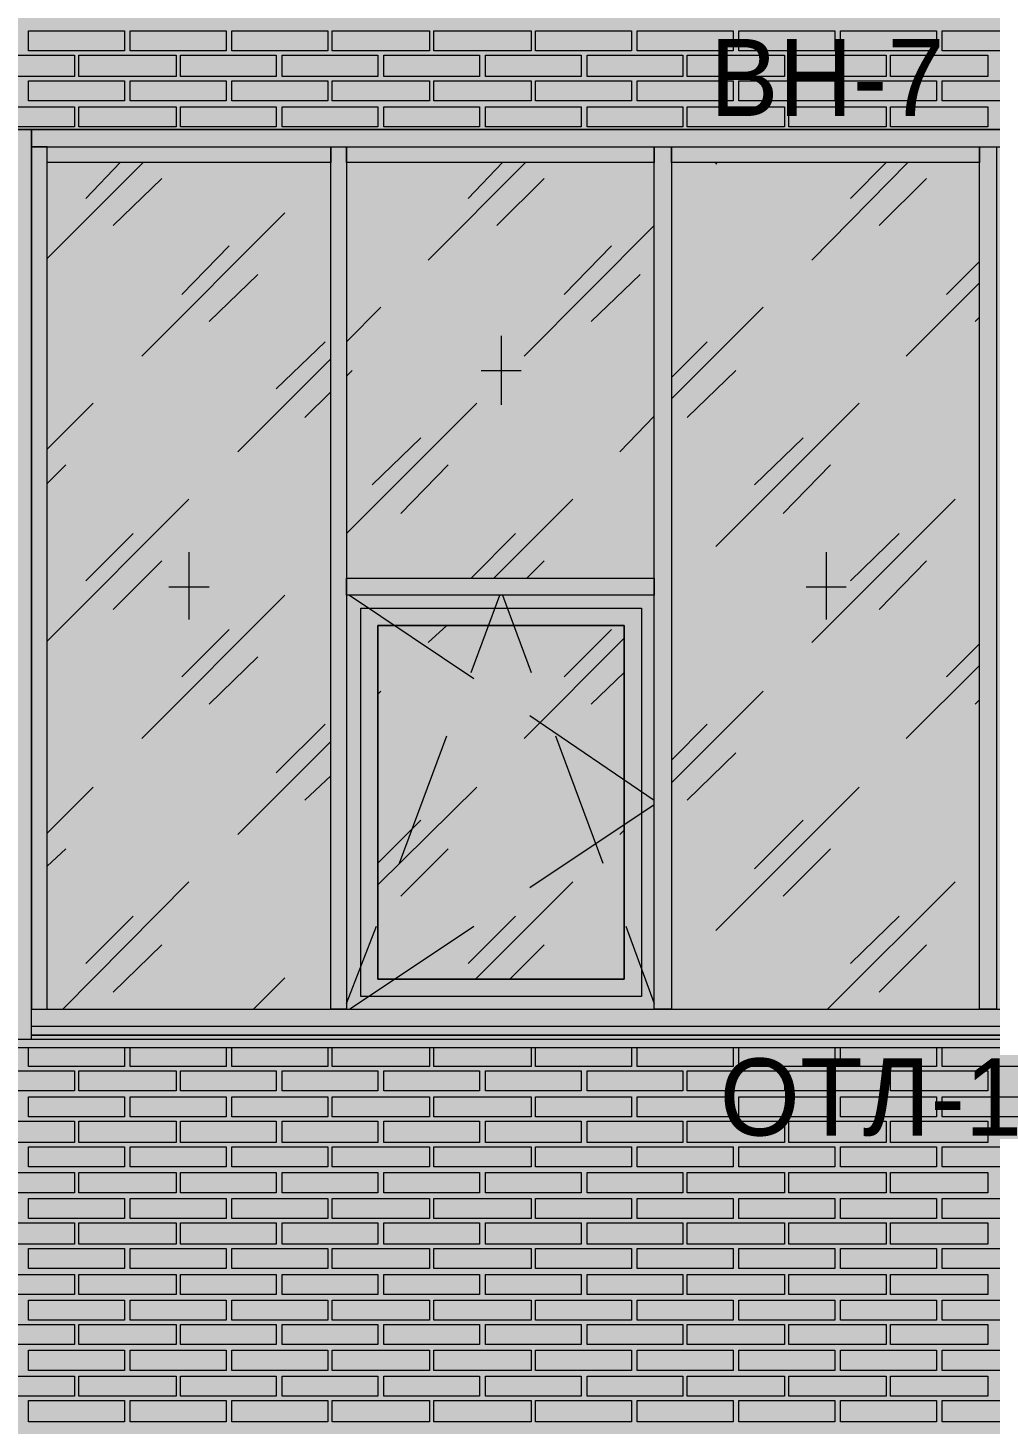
# Model space of a CAD drawing. Header units: millimetres. Extents: x -28928 to 100580, y -22867 to 36490.
# Drawn here: x 26036 to 28879, y 24164 to 28287 of the extents above; entities that cross this region are included whole.
import ezdxf

# ---------------------------------------------------------------- set-up
doc = ezdxf.new("R2010")
doc.units = ezdxf.units.MM
doc.layers.add('PDF _Геометрия', color=7, linetype='Continuous', true_color=0x8f8e8d)
doc.layers.add('PDF _Сплошная заливка', color=7, linetype='Continuous', true_color=0xffffff)
doc.layers.add('PDF _Текст', color=7, linetype='Continuous')

msp = doc.modelspace()

# ---------------------------------------------------------------- hatches: boundary and pattern name
at = {"layer": 'PDF _Сплошная заливка', "true_color": 0xdcd6cf, "transparency": 33554559}
msp.add_hatch(color=254, dxfattribs=at).paths.add_polyline_path([(19133.74774611586, 30089.12061882288), (19133.74774611586, 16343.3513880535), (52641.44005380855, 16343.3513880535), (52641.44005380855, 30089.12061882288)])

# ---------------------------------------------------------------- linework, layer by layer
at = {"layer": 'PDF _Геометрия', "lineweight": 9}
for points in [[(26321.82466919288, 28278.35138805364), (26321.82466919288, 28219.12061882286), (26038.36313073132, 28219.12061882286), (26038.36313073132, 28278.35138805364)], [(26622.20928457748, 28278.35138805364), (26622.20928457748, 28219.12061882286), (26338.74774611595, 28219.12061882286), (26338.74774611595, 28278.35138805364)], [(26922.5938999621, 28278.35138805364), (26922.5938999621, 28219.12061882286), (26639.13236150057, 28219.12061882286), (26639.13236150057, 28278.35138805364)], [(27222.97851534673, 28278.35138805364), (27222.97851534673, 28219.12061882286), (26935.28620765442, 28219.12061882286), (26935.28620765442, 28278.35138805364)], [(27523.36313073134, 28278.35138805364), (27523.36313073134, 28219.12061882286), (27235.67082303904, 28219.12061882286), (27235.67082303904, 28278.35138805364)], [(27819.5169768852, 28278.35138805364), (27819.5169768852, 28219.12061882286), (27536.05543842364, 28219.12061882286), (27536.05543842364, 28278.35138805364)], [(28119.90159226981, 28278.35138805364), (28119.90159226981, 28219.12061882286), (27836.44005380827, 28219.12061882286), (27836.44005380827, 28278.35138805364)], [(28420.28620765443, 28278.35138805364), (28420.28620765443, 28219.12061882286), (28136.8246691929, 28219.12061882286), (28136.8246691929, 28278.35138805364)], [(28720.67082303905, 28278.35138805364), (28720.67082303905, 28219.12061882286), (28437.2092845775, 28219.12061882286), (28437.2092845775, 28278.35138805364)], [(29021.05543842366, 28278.35138805364), (29021.05543842366, 28219.12061882286), (28737.59389996212, 28219.12061882286), (28737.59389996212, 28278.35138805364)], [(26173.74774611595, 28142.96677266902), (26029.9015922698, 28142.96677266902), (25886.05543842363, 28142.96677266902), (25886.05543842363, 28206.42831113056), (26029.9015922698, 28206.42831113056), (26173.74774611595, 28206.42831113056)], [(26474.13236150057, 28142.96677266902), (26330.2862076544, 28142.96677266902), (26186.44005380825, 28142.96677266902), (26186.44005380825, 28206.42831113056), (26330.2862076544, 28206.42831113056), (26474.13236150057, 28206.42831113056)], [(26770.28620765442, 28142.96677266902), (26630.67082303902, 28142.96677266902), (26486.82466919288, 28142.96677266902), (26486.82466919288, 28206.42831113056), (26630.67082303902, 28206.42831113056), (26770.28620765442, 28206.42831113056)], [(27070.67082303904, 28142.96677266902), (26931.05543842365, 28142.96677266902), (26787.20928457749, 28142.96677266902), (26787.20928457749, 28206.42831113056), (26931.05543842365, 28206.42831113056), (27070.67082303904, 28206.42831113056)], [(27371.05543842364, 28142.96677266902), (27231.44005380826, 28142.96677266902), (27087.59389996211, 28142.96677266902), (27087.59389996211, 28206.42831113056), (27231.44005380826, 28206.42831113056), (27371.05543842364, 28206.42831113056)], [(27671.44005380827, 28142.96677266902), (27527.59389996212, 28142.96677266902), (27387.97851534673, 28142.96677266902), (27387.97851534673, 28206.42831113056), (27527.59389996212, 28206.42831113056), (27671.44005380827, 28206.42831113056)], [(27971.82466919289, 28142.96677266902), (27827.97851534673, 28142.96677266902), (27688.36313073134, 28142.96677266902), (27688.36313073134, 28206.42831113056), (27827.97851534673, 28206.42831113056), (27971.82466919289, 28206.42831113056)], [(28272.2092845775, 28142.96677266902), (28128.36313073135, 28142.96677266902), (27984.5169768852, 28142.96677266902), (27984.5169768852, 28206.42831113056), (28128.36313073135, 28206.42831113056), (28272.2092845775, 28206.42831113056)], [(28572.59389996212, 28142.96677266902), (28428.74774611598, 28142.96677266902), (28284.90159226981, 28142.96677266902), (28284.90159226981, 28206.42831113056), (28428.74774611598, 28206.42831113056), (28572.59389996212, 28206.42831113056)], [(28872.97851534675, 28142.96677266902), (28729.13236150059, 28142.96677266902), (28585.28620765443, 28142.96677266902), (28585.28620765443, 28206.42831113056), (28729.13236150059, 28206.42831113056), (28872.97851534675, 28206.42831113056)], [(26321.82466919288, 28130.27446497671), (26321.82466919288, 28071.04369574594), (26038.36313073132, 28071.04369574594), (26038.36313073132, 28130.27446497671)], [(26622.20928457748, 28130.27446497671), (26622.20928457748, 28071.04369574594), (26338.74774611595, 28071.04369574594), (26338.74774611595, 28130.27446497671)], [(26922.5938999621, 28130.27446497671), (26922.5938999621, 28071.04369574594), (26639.13236150057, 28071.04369574594), (26639.13236150057, 28130.27446497671)], [(27222.97851534673, 28130.27446497671), (27222.97851534673, 28071.04369574594), (26935.28620765442, 28071.04369574594), (26935.28620765442, 28130.27446497671)], [(27523.36313073134, 28130.27446497671), (27523.36313073134, 28071.04369574594), (27235.67082303904, 28071.04369574594), (27235.67082303904, 28130.27446497671)], [(27819.5169768852, 28130.27446497671), (27819.5169768852, 28071.04369574594), (27536.05543842364, 28071.04369574594), (27536.05543842364, 28130.27446497671)], [(28119.90159226981, 28130.27446497671), (28119.90159226981, 28071.04369574594), (27836.44005380827, 28071.04369574594), (27836.44005380827, 28130.27446497671)], [(28420.28620765443, 28130.27446497671), (28420.28620765443, 28071.04369574594), (28136.8246691929, 28071.04369574594), (28136.8246691929, 28130.27446497671)], [(28720.67082303905, 28130.27446497671), (28720.67082303905, 28071.04369574594), (28437.2092845775, 28071.04369574594), (28437.2092845775, 28130.27446497671)], [(29021.05543842366, 28130.27446497671), (29021.05543842366, 28071.04369574594), (28737.59389996212, 28071.04369574594), (28737.59389996212, 28130.27446497671)], [(26173.74774611595, 27994.88984959209), (26029.9015922698, 27994.88984959209), (25886.05543842363, 27994.88984959209), (25886.05543842363, 28054.12061882286), (26029.9015922698, 28054.12061882286), (26173.74774611595, 28054.12061882286)], [(26474.13236150057, 27994.88984959209), (26330.2862076544, 27994.88984959209), (26186.44005380825, 27994.88984959209), (26186.44005380825, 28054.12061882286), (26330.2862076544, 28054.12061882286), (26474.13236150057, 28054.12061882286)], [(26770.28620765442, 27994.88984959209), (26630.67082303902, 27994.88984959209), (26486.82466919288, 27994.88984959209), (26486.82466919288, 28054.12061882286), (26630.67082303902, 28054.12061882286), (26770.28620765442, 28054.12061882286)], [(27070.67082303904, 27994.88984959209), (26931.05543842365, 27994.88984959209), (26787.20928457749, 27994.88984959209), (26787.20928457749, 28054.12061882286), (26931.05543842365, 28054.12061882286), (27070.67082303904, 28054.12061882286)], [(27371.05543842364, 27994.88984959209), (27231.44005380826, 27994.88984959209), (27087.59389996211, 27994.88984959209), (27087.59389996211, 28054.12061882286), (27231.44005380826, 28054.12061882286), (27371.05543842364, 28054.12061882286)], [(27671.44005380827, 27994.88984959209), (27527.59389996212, 27994.88984959209), (27387.97851534673, 27994.88984959209), (27387.97851534673, 28054.12061882286), (27527.59389996212, 28054.12061882286), (27671.44005380827, 28054.12061882286)], [(27971.82466919289, 27994.88984959209), (27827.97851534673, 27994.88984959209), (27688.36313073134, 27994.88984959209), (27688.36313073134, 28054.12061882286), (27827.97851534673, 28054.12061882286), (27971.82466919289, 28054.12061882286)], [(28272.2092845775, 27994.88984959209), (28128.36313073135, 27994.88984959209), (27984.5169768852, 27994.88984959209), (27984.5169768852, 28054.12061882286), (28128.36313073135, 28054.12061882286), (28272.2092845775, 28054.12061882286)], [(28572.59389996212, 27994.88984959209), (28428.74774611598, 27994.88984959209), (28284.90159226981, 27994.88984959209), (28284.90159226981, 28054.12061882286), (28428.74774611598, 28054.12061882286), (28572.59389996212, 28054.12061882286)], [(28872.97851534675, 27994.88984959209), (28729.13236150059, 27994.88984959209), (28585.28620765443, 27994.88984959209), (28585.28620765443, 28054.12061882286), (28729.13236150059, 28054.12061882286), (28872.97851534675, 28054.12061882286)], [(26173.74774611595, 25147.58215728437), (26029.9015922698, 25147.58215728437), (25886.05543842363, 25147.58215728437), (25886.05543842363, 25206.81292651515), (26029.9015922698, 25206.81292651515), (26173.74774611595, 25206.81292651515)], [(26474.13236150057, 25147.58215728437), (26330.2862076544, 25147.58215728437), (26186.44005380825, 25147.58215728437), (26186.44005380825, 25206.81292651515), (26330.2862076544, 25206.81292651515), (26474.13236150057, 25206.81292651515)], [(26770.28620765442, 25147.58215728437), (26630.67082303902, 25147.58215728437), (26486.82466919288, 25147.58215728437), (26486.82466919288, 25206.81292651515), (26630.67082303902, 25206.81292651515), (26770.28620765442, 25206.81292651515)], [(27070.67082303904, 25147.58215728437), (26931.05543842365, 25147.58215728437), (26787.20928457749, 25147.58215728437), (26787.20928457749, 25206.81292651515), (26931.05543842365, 25206.81292651515), (27070.67082303904, 25206.81292651515)], [(27371.05543842364, 25147.58215728437), (27231.44005380826, 25147.58215728437), (27087.59389996211, 25147.58215728437), (27087.59389996211, 25206.81292651515), (27231.44005380826, 25206.81292651515), (27371.05543842364, 25206.81292651515)], [(27671.44005380827, 25147.58215728437), (27527.59389996212, 25147.58215728437), (27387.97851534673, 25147.58215728437), (27387.97851534673, 25206.81292651515), (27527.59389996212, 25206.81292651515), (27671.44005380827, 25206.81292651515)], [(27971.82466919289, 25147.58215728437), (27827.97851534673, 25147.58215728437), (27688.36313073134, 25147.58215728437), (27688.36313073134, 25206.81292651515), (27827.97851534673, 25206.81292651515), (27971.82466919289, 25206.81292651515)], [(28272.2092845775, 25147.58215728437), (28128.36313073135, 25147.58215728437), (27984.5169768852, 25147.58215728437), (27984.5169768852, 25206.81292651515), (28128.36313073135, 25206.81292651515), (28272.2092845775, 25206.81292651515)], [(28572.59389996212, 25147.58215728437), (28428.74774611598, 25147.58215728437), (28284.90159226981, 25147.58215728437), (28284.90159226981, 25206.81292651515), (28428.74774611598, 25206.81292651515), (28572.59389996212, 25206.81292651515)], [(28872.97851534675, 25147.58215728437), (28729.13236150059, 25147.58215728437), (28585.28620765443, 25147.58215728437), (28585.28620765443, 25206.81292651515), (28729.13236150059, 25206.81292651515), (28872.97851534675, 25206.81292651515)], [(26321.82466919288, 25130.6590803613), (26321.82466919288, 25071.42831113052), (26038.36313073132, 25071.42831113052), (26038.36313073132, 25130.6590803613)], [(26622.20928457748, 25130.6590803613), (26622.20928457748, 25071.42831113052), (26338.74774611595, 25071.42831113052), (26338.74774611595, 25130.6590803613)], [(26922.5938999621, 25130.6590803613), (26922.5938999621, 25071.42831113052), (26639.13236150057, 25071.42831113052), (26639.13236150057, 25130.6590803613)], [(27222.97851534673, 25130.6590803613), (27222.97851534673, 25071.42831113052), (26935.28620765442, 25071.42831113052), (26935.28620765442, 25130.6590803613)], [(27523.36313073134, 25130.6590803613), (27523.36313073134, 25071.42831113052), (27235.67082303904, 25071.42831113052), (27235.67082303904, 25130.6590803613)], [(27819.5169768852, 25130.6590803613), (27819.5169768852, 25071.42831113052), (27536.05543842364, 25071.42831113052), (27536.05543842364, 25130.6590803613)], [(28119.90159226981, 25130.6590803613), (28119.90159226981, 25071.42831113052), (27836.44005380827, 25071.42831113052), (27836.44005380827, 25130.6590803613)], [(28420.28620765443, 25130.6590803613), (28420.28620765443, 25071.42831113052), (28136.8246691929, 25071.42831113052), (28136.8246691929, 25130.6590803613)], [(28720.67082303905, 25130.6590803613), (28720.67082303905, 25071.42831113052), (28437.2092845775, 25071.42831113052), (28437.2092845775, 25130.6590803613)], [(29021.05543842366, 25130.6590803613), (29021.05543842366, 25071.42831113052), (28737.59389996212, 25071.42831113052), (28737.59389996212, 25130.6590803613)], [(26173.74774611595, 24995.27446497668), (26029.9015922698, 24995.27446497668), (25886.05543842363, 24995.27446497668), (25886.05543842363, 25058.73600343822), (26029.9015922698, 25058.73600343822), (26173.74774611595, 25058.73600343822)], [(26474.13236150057, 24995.27446497668), (26330.2862076544, 24995.27446497668), (26186.44005380825, 24995.27446497668), (26186.44005380825, 25058.73600343822), (26330.2862076544, 25058.73600343822), (26474.13236150057, 25058.73600343822)], [(26770.28620765442, 24995.27446497668), (26630.67082303902, 24995.27446497668), (26486.82466919288, 24995.27446497668), (26486.82466919288, 25058.73600343822), (26630.67082303902, 25058.73600343822), (26770.28620765442, 25058.73600343822)], [(27070.67082303904, 24995.27446497668), (26931.05543842365, 24995.27446497668), (26787.20928457749, 24995.27446497668), (26787.20928457749, 25058.73600343822), (26931.05543842365, 25058.73600343822), (27070.67082303904, 25058.73600343822)], [(27371.05543842364, 24995.27446497668), (27231.44005380826, 24995.27446497668), (27087.59389996211, 24995.27446497668), (27087.59389996211, 25058.73600343822), (27231.44005380826, 25058.73600343822), (27371.05543842364, 25058.73600343822)], [(27671.44005380827, 24995.27446497668), (27527.59389996212, 24995.27446497668), (27387.97851534673, 24995.27446497668), (27387.97851534673, 25058.73600343822), (27527.59389996212, 25058.73600343822), (27671.44005380827, 25058.73600343822)], [(27971.82466919289, 24995.27446497668), (27827.97851534673, 24995.27446497668), (27688.36313073134, 24995.27446497668), (27688.36313073134, 25058.73600343822), (27827.97851534673, 25058.73600343822), (27971.82466919289, 25058.73600343822)], [(28272.2092845775, 24995.27446497668), (28128.36313073135, 24995.27446497668), (27984.5169768852, 24995.27446497668), (27984.5169768852, 25058.73600343822), (28128.36313073135, 25058.73600343822), (28272.2092845775, 25058.73600343822)], [(28572.59389996212, 24995.27446497668), (28428.74774611598, 24995.27446497668), (28284.90159226981, 24995.27446497668), (28284.90159226981, 25058.73600343822), (28428.74774611598, 25058.73600343822), (28572.59389996212, 25058.73600343822)], [(28872.97851534675, 24995.27446497668), (28729.13236150059, 24995.27446497668), (28585.28620765443, 24995.27446497668), (28585.28620765443, 25058.73600343822), (28729.13236150059, 25058.73600343822), (28872.97851534675, 25058.73600343822)], [(26321.82466919288, 24982.58215728437), (26321.82466919288, 24923.35138805359), (26038.36313073132, 24923.35138805359), (26038.36313073132, 24982.58215728437)], [(26622.20928457748, 24982.58215728437), (26622.20928457748, 24923.35138805359), (26338.74774611595, 24923.35138805359), (26338.74774611595, 24982.58215728437)], [(26922.5938999621, 24982.58215728437), (26922.5938999621, 24923.35138805359), (26639.13236150057, 24923.35138805359), (26639.13236150057, 24982.58215728437)], [(27222.97851534673, 24982.58215728437), (27222.97851534673, 24923.35138805359), (26935.28620765442, 24923.35138805359), (26935.28620765442, 24982.58215728437)], [(27523.36313073134, 24982.58215728437), (27523.36313073134, 24923.35138805359), (27235.67082303904, 24923.35138805359), (27235.67082303904, 24982.58215728437)], [(27819.5169768852, 24982.58215728437), (27819.5169768852, 24923.35138805359), (27536.05543842364, 24923.35138805359), (27536.05543842364, 24982.58215728437)], [(28119.90159226981, 24982.58215728437), (28119.90159226981, 24923.35138805359), (27836.44005380827, 24923.35138805359), (27836.44005380827, 24982.58215728437)], [(28420.28620765443, 24982.58215728437), (28420.28620765443, 24923.35138805359), (28136.8246691929, 24923.35138805359), (28136.8246691929, 24982.58215728437)], [(28720.67082303905, 24982.58215728437), (28720.67082303905, 24923.35138805359), (28437.2092845775, 24923.35138805359), (28437.2092845775, 24982.58215728437)], [(29021.05543842366, 24982.58215728437), (29021.05543842366, 24923.35138805359), (28737.59389996212, 24923.35138805359), (28737.59389996212, 24982.58215728437)], [(26173.74774611595, 24847.19754189974), (26029.9015922698, 24847.19754189974), (25886.05543842363, 24847.19754189974), (25886.05543842363, 24906.42831113052), (26029.9015922698, 24906.42831113052), (26173.74774611595, 24906.42831113052)], [(26474.13236150057, 24847.19754189974), (26330.2862076544, 24847.19754189974), (26186.44005380825, 24847.19754189974), (26186.44005380825, 24906.42831113052), (26330.2862076544, 24906.42831113052), (26474.13236150057, 24906.42831113052)], [(26770.28620765442, 24847.19754189974), (26630.67082303902, 24847.19754189974), (26486.82466919288, 24847.19754189974), (26486.82466919288, 24906.42831113052), (26630.67082303902, 24906.42831113052), (26770.28620765442, 24906.42831113052)], [(27070.67082303904, 24847.19754189974), (26931.05543842365, 24847.19754189974), (26787.20928457749, 24847.19754189974), (26787.20928457749, 24906.42831113052), (26931.05543842365, 24906.42831113052), (27070.67082303904, 24906.42831113052)], [(27371.05543842364, 24847.19754189974), (27231.44005380826, 24847.19754189974), (27087.59389996211, 24847.19754189974), (27087.59389996211, 24906.42831113052), (27231.44005380826, 24906.42831113052), (27371.05543842364, 24906.42831113052)], [(27671.44005380827, 24847.19754189974), (27527.59389996212, 24847.19754189974), (27387.97851534673, 24847.19754189974), (27387.97851534673, 24906.42831113052), (27527.59389996212, 24906.42831113052), (27671.44005380827, 24906.42831113052)], [(27971.82466919289, 24847.19754189974), (27827.97851534673, 24847.19754189974), (27688.36313073134, 24847.19754189974), (27688.36313073134, 24906.42831113052), (27827.97851534673, 24906.42831113052), (27971.82466919289, 24906.42831113052)], [(28272.2092845775, 24847.19754189974), (28128.36313073135, 24847.19754189974), (27984.5169768852, 24847.19754189974), (27984.5169768852, 24906.42831113052), (28128.36313073135, 24906.42831113052), (28272.2092845775, 24906.42831113052)], [(28572.59389996212, 24847.19754189974), (28428.74774611598, 24847.19754189974), (28284.90159226981, 24847.19754189974), (28284.90159226981, 24906.42831113052), (28428.74774611598, 24906.42831113052), (28572.59389996212, 24906.42831113052)], [(28872.97851534675, 24847.19754189974), (28729.13236150059, 24847.19754189974), (28585.28620765443, 24847.19754189974), (28585.28620765443, 24906.42831113052), (28729.13236150059, 24906.42831113052), (28872.97851534675, 24906.42831113052)], [(26321.82466919288, 24830.27446497667), (26321.82466919288, 24771.0436957459), (26038.36313073132, 24771.0436957459), (26038.36313073132, 24830.27446497667)], [(26622.20928457748, 24830.27446497667), (26622.20928457748, 24771.0436957459), (26338.74774611595, 24771.0436957459), (26338.74774611595, 24830.27446497667)], [(26922.5938999621, 24830.27446497667), (26922.5938999621, 24771.0436957459), (26639.13236150057, 24771.0436957459), (26639.13236150057, 24830.27446497667)], [(27222.97851534673, 24830.27446497667), (27222.97851534673, 24771.0436957459), (26935.28620765442, 24771.0436957459), (26935.28620765442, 24830.27446497667)], [(27523.36313073134, 24830.27446497667), (27523.36313073134, 24771.0436957459), (27235.67082303904, 24771.0436957459), (27235.67082303904, 24830.27446497667)], [(27819.5169768852, 24830.27446497667), (27819.5169768852, 24771.0436957459), (27536.05543842364, 24771.0436957459), (27536.05543842364, 24830.27446497667)], [(28119.90159226981, 24830.27446497667), (28119.90159226981, 24771.0436957459), (27836.44005380827, 24771.0436957459), (27836.44005380827, 24830.27446497667)], [(28420.28620765443, 24830.27446497667), (28420.28620765443, 24771.0436957459), (28136.8246691929, 24771.0436957459), (28136.8246691929, 24830.27446497667)], [(28720.67082303905, 24830.27446497667), (28720.67082303905, 24771.0436957459), (28437.2092845775, 24771.0436957459), (28437.2092845775, 24830.27446497667)], [(29021.05543842366, 24830.27446497667), (29021.05543842366, 24771.0436957459), (28737.59389996212, 24771.0436957459), (28737.59389996212, 24830.27446497667)], [(26173.74774611595, 24694.88984959205), (26029.9015922698, 24694.88984959205), (25886.05543842363, 24694.88984959205), (25886.05543842363, 24758.35138805359), (26029.9015922698, 24758.35138805359), (26173.74774611595, 24758.35138805359)], [(26474.13236150057, 24694.88984959205), (26330.2862076544, 24694.88984959205), (26186.44005380825, 24694.88984959205), (26186.44005380825, 24758.35138805359), (26330.2862076544, 24758.35138805359), (26474.13236150057, 24758.35138805359)], [(26770.28620765442, 24694.88984959205), (26630.67082303902, 24694.88984959205), (26486.82466919288, 24694.88984959205), (26486.82466919288, 24758.35138805359), (26630.67082303902, 24758.35138805359), (26770.28620765442, 24758.35138805359)], [(27070.67082303904, 24694.88984959205), (26931.05543842365, 24694.88984959205), (26787.20928457749, 24694.88984959205), (26787.20928457749, 24758.35138805359), (26931.05543842365, 24758.35138805359), (27070.67082303904, 24758.35138805359)], [(27371.05543842364, 24694.88984959205), (27231.44005380826, 24694.88984959205), (27087.59389996211, 24694.88984959205), (27087.59389996211, 24758.35138805359), (27231.44005380826, 24758.35138805359), (27371.05543842364, 24758.35138805359)], [(27671.44005380827, 24694.88984959205), (27527.59389996212, 24694.88984959205), (27387.97851534673, 24694.88984959205), (27387.97851534673, 24758.35138805359), (27527.59389996212, 24758.35138805359), (27671.44005380827, 24758.35138805359)], [(27971.82466919289, 24694.88984959205), (27827.97851534673, 24694.88984959205), (27688.36313073134, 24694.88984959205), (27688.36313073134, 24758.35138805359), (27827.97851534673, 24758.35138805359), (27971.82466919289, 24758.35138805359)], [(28272.2092845775, 24694.88984959205), (28128.36313073135, 24694.88984959205), (27984.5169768852, 24694.88984959205), (27984.5169768852, 24758.35138805359), (28128.36313073135, 24758.35138805359), (28272.2092845775, 24758.35138805359)], [(28572.59389996212, 24694.88984959205), (28428.74774611598, 24694.88984959205), (28284.90159226981, 24694.88984959205), (28284.90159226981, 24758.35138805359), (28428.74774611598, 24758.35138805359), (28572.59389996212, 24758.35138805359)], [(28872.97851534675, 24694.88984959205), (28729.13236150059, 24694.88984959205), (28585.28620765443, 24694.88984959205), (28585.28620765443, 24758.35138805359), (28729.13236150059, 24758.35138805359), (28872.97851534675, 24758.35138805359)], [(26321.82466919288, 24682.19754189974), (26321.82466919288, 24622.96677266898), (26038.36313073132, 24622.96677266898), (26038.36313073132, 24682.19754189974)], [(26622.20928457748, 24682.19754189974), (26622.20928457748, 24622.96677266898), (26338.74774611595, 24622.96677266898), (26338.74774611595, 24682.19754189974)], [(26922.5938999621, 24682.19754189974), (26922.5938999621, 24622.96677266898), (26639.13236150057, 24622.96677266898), (26639.13236150057, 24682.19754189974)], [(27222.97851534673, 24682.19754189974), (27222.97851534673, 24622.96677266898), (26935.28620765442, 24622.96677266898), (26935.28620765442, 24682.19754189974)], [(27523.36313073134, 24682.19754189974), (27523.36313073134, 24622.96677266898), (27235.67082303904, 24622.96677266898), (27235.67082303904, 24682.19754189974)], [(27819.5169768852, 24682.19754189974), (27819.5169768852, 24622.96677266898), (27536.05543842364, 24622.96677266898), (27536.05543842364, 24682.19754189974)], [(28119.90159226981, 24682.19754189974), (28119.90159226981, 24622.96677266898), (27836.44005380827, 24622.96677266898), (27836.44005380827, 24682.19754189974)], [(28420.28620765443, 24682.19754189974), (28420.28620765443, 24622.96677266898), (28136.8246691929, 24622.96677266898), (28136.8246691929, 24682.19754189974)], [(28720.67082303905, 24682.19754189974), (28720.67082303905, 24622.96677266898), (28437.2092845775, 24622.96677266898), (28437.2092845775, 24682.19754189974)], [(29021.05543842366, 24682.19754189974), (29021.05543842366, 24622.96677266898), (28737.59389996212, 24622.96677266898), (28737.59389996212, 24682.19754189974)], [(26173.74774611595, 24546.81292651514), (26029.9015922698, 24546.81292651514), (25886.05543842363, 24546.81292651514), (25886.05543842363, 24606.0436957459), (26029.9015922698, 24606.0436957459), (26173.74774611595, 24606.0436957459)], [(26474.13236150057, 24546.81292651514), (26330.2862076544, 24546.81292651514), (26186.44005380825, 24546.81292651514), (26186.44005380825, 24606.0436957459), (26330.2862076544, 24606.0436957459), (26474.13236150057, 24606.0436957459)], [(26770.28620765442, 24546.81292651514), (26630.67082303902, 24546.81292651514), (26486.82466919288, 24546.81292651514), (26486.82466919288, 24606.0436957459), (26630.67082303902, 24606.0436957459), (26770.28620765442, 24606.0436957459)], [(27070.67082303904, 24546.81292651514), (26931.05543842365, 24546.81292651514), (26787.20928457749, 24546.81292651514), (26787.20928457749, 24606.0436957459), (26931.05543842365, 24606.0436957459), (27070.67082303904, 24606.0436957459)], [(27371.05543842364, 24546.81292651514), (27231.44005380826, 24546.81292651514), (27087.59389996211, 24546.81292651514), (27087.59389996211, 24606.0436957459), (27231.44005380826, 24606.0436957459), (27371.05543842364, 24606.0436957459)], [(27671.44005380827, 24546.81292651514), (27527.59389996212, 24546.81292651514), (27387.97851534673, 24546.81292651514), (27387.97851534673, 24606.0436957459), (27527.59389996212, 24606.0436957459), (27671.44005380827, 24606.0436957459)], [(27971.82466919289, 24546.81292651514), (27827.97851534673, 24546.81292651514), (27688.36313073134, 24546.81292651514), (27688.36313073134, 24606.0436957459), (27827.97851534673, 24606.0436957459), (27971.82466919289, 24606.0436957459)], [(28272.2092845775, 24546.81292651514), (28128.36313073135, 24546.81292651514), (27984.5169768852, 24546.81292651514), (27984.5169768852, 24606.0436957459), (28128.36313073135, 24606.0436957459), (28272.2092845775, 24606.0436957459)], [(28572.59389996212, 24546.81292651514), (28428.74774611598, 24546.81292651514), (28284.90159226981, 24546.81292651514), (28284.90159226981, 24606.0436957459), (28428.74774611598, 24606.0436957459), (28572.59389996212, 24606.0436957459)], [(28872.97851534675, 24546.81292651514), (28729.13236150059, 24546.81292651514), (28585.28620765443, 24546.81292651514), (28585.28620765443, 24606.0436957459), (28729.13236150059, 24606.0436957459), (28872.97851534675, 24606.0436957459)], [(26321.82466919288, 24529.88984959205), (26321.82466919288, 24470.65908036129), (26038.36313073132, 24470.65908036129), (26038.36313073132, 24529.88984959205)], [(26622.20928457748, 24529.88984959205), (26622.20928457748, 24470.65908036129), (26338.74774611595, 24470.65908036129), (26338.74774611595, 24529.88984959205)], [(26922.5938999621, 24529.88984959205), (26922.5938999621, 24470.65908036129), (26639.13236150057, 24470.65908036129), (26639.13236150057, 24529.88984959205)], [(27222.97851534673, 24529.88984959205), (27222.97851534673, 24470.65908036129), (26935.28620765442, 24470.65908036129), (26935.28620765442, 24529.88984959205)], [(27523.36313073134, 24529.88984959205), (27523.36313073134, 24470.65908036129), (27235.67082303904, 24470.65908036129), (27235.67082303904, 24529.88984959205)], [(27819.5169768852, 24529.88984959205), (27819.5169768852, 24470.65908036129), (27536.05543842364, 24470.65908036129), (27536.05543842364, 24529.88984959205)], [(28119.90159226981, 24529.88984959205), (28119.90159226981, 24470.65908036129), (27836.44005380827, 24470.65908036129), (27836.44005380827, 24529.88984959205)], [(28420.28620765443, 24529.88984959205), (28420.28620765443, 24470.65908036129), (28136.8246691929, 24470.65908036129), (28136.8246691929, 24529.88984959205)], [(28720.67082303905, 24529.88984959205), (28720.67082303905, 24470.65908036129), (28437.2092845775, 24470.65908036129), (28437.2092845775, 24529.88984959205)], [(29021.05543842366, 24529.88984959205), (29021.05543842366, 24470.65908036129), (28737.59389996212, 24470.65908036129), (28737.59389996212, 24529.88984959205)], [(26173.74774611595, 24398.73600343821), (26029.9015922698, 24398.73600343821), (25886.05543842363, 24398.73600343821), (25886.05543842363, 24457.96677266898), (26029.9015922698, 24457.96677266898), (26173.74774611595, 24457.96677266898)], [(26474.13236150057, 24398.73600343821), (26330.2862076544, 24398.73600343821), (26186.44005380825, 24398.73600343821), (26186.44005380825, 24457.96677266898), (26330.2862076544, 24457.96677266898), (26474.13236150057, 24457.96677266898)], [(26770.28620765442, 24398.73600343821), (26630.67082303902, 24398.73600343821), (26486.82466919288, 24398.73600343821), (26486.82466919288, 24457.96677266898), (26630.67082303902, 24457.96677266898), (26770.28620765442, 24457.96677266898)], [(27070.67082303904, 24398.73600343821), (26931.05543842365, 24398.73600343821), (26787.20928457749, 24398.73600343821), (26787.20928457749, 24457.96677266898), (26931.05543842365, 24457.96677266898), (27070.67082303904, 24457.96677266898)], [(27371.05543842364, 24398.73600343821), (27231.44005380826, 24398.73600343821), (27087.59389996211, 24398.73600343821), (27087.59389996211, 24457.96677266898), (27231.44005380826, 24457.96677266898), (27371.05543842364, 24457.96677266898)], [(27671.44005380827, 24398.73600343821), (27527.59389996212, 24398.73600343821), (27387.97851534673, 24398.73600343821), (27387.97851534673, 24457.96677266898), (27527.59389996212, 24457.96677266898), (27671.44005380827, 24457.96677266898)], [(27971.82466919289, 24398.73600343821), (27827.97851534673, 24398.73600343821), (27688.36313073134, 24398.73600343821), (27688.36313073134, 24457.96677266898), (27827.97851534673, 24457.96677266898), (27971.82466919289, 24457.96677266898)], [(28272.2092845775, 24398.73600343821), (28128.36313073135, 24398.73600343821), (27984.5169768852, 24398.73600343821), (27984.5169768852, 24457.96677266898), (28128.36313073135, 24457.96677266898), (28272.2092845775, 24457.96677266898)], [(28572.59389996212, 24398.73600343821), (28428.74774611598, 24398.73600343821), (28284.90159226981, 24398.73600343821), (28284.90159226981, 24457.96677266898), (28428.74774611598, 24457.96677266898), (28572.59389996212, 24457.96677266898)], [(28872.97851534675, 24398.73600343821), (28729.13236150059, 24398.73600343821), (28585.28620765443, 24398.73600343821), (28585.28620765443, 24457.96677266898), (28729.13236150059, 24457.96677266898), (28872.97851534675, 24457.96677266898)], [(26321.82466919288, 24381.81292651513), (26321.82466919288, 24322.58215728436), (26038.36313073132, 24322.58215728436), (26038.36313073132, 24381.81292651513)], [(26622.20928457748, 24381.81292651513), (26622.20928457748, 24322.58215728436), (26338.74774611595, 24322.58215728436), (26338.74774611595, 24381.81292651513)], [(26922.5938999621, 24381.81292651513), (26922.5938999621, 24322.58215728436), (26639.13236150057, 24322.58215728436), (26639.13236150057, 24381.81292651513)], [(27222.97851534673, 24381.81292651513), (27222.97851534673, 24322.58215728436), (26935.28620765442, 24322.58215728436), (26935.28620765442, 24381.81292651513)], [(27523.36313073134, 24381.81292651513), (27523.36313073134, 24322.58215728436), (27235.67082303904, 24322.58215728436), (27235.67082303904, 24381.81292651513)], [(27819.5169768852, 24381.81292651513), (27819.5169768852, 24322.58215728436), (27536.05543842364, 24322.58215728436), (27536.05543842364, 24381.81292651513)], [(28119.90159226981, 24381.81292651513), (28119.90159226981, 24322.58215728436), (27836.44005380827, 24322.58215728436), (27836.44005380827, 24381.81292651513)], [(28420.28620765443, 24381.81292651513), (28420.28620765443, 24322.58215728436), (28136.8246691929, 24322.58215728436), (28136.8246691929, 24381.81292651513)], [(28720.67082303905, 24381.81292651513), (28720.67082303905, 24322.58215728436), (28437.2092845775, 24322.58215728436), (28437.2092845775, 24381.81292651513)], [(29021.05543842366, 24381.81292651513), (29021.05543842366, 24322.58215728436), (28737.59389996212, 24322.58215728436), (28737.59389996212, 24381.81292651513)], [(26173.74774611595, 24246.42831113052), (26029.9015922698, 24246.42831113052), (25886.05543842363, 24246.42831113052), (25886.05543842363, 24305.65908036129), (26029.9015922698, 24305.65908036129), (26173.74774611595, 24305.65908036129)], [(26474.13236150057, 24246.42831113052), (26330.2862076544, 24246.42831113052), (26186.44005380825, 24246.42831113052), (26186.44005380825, 24305.65908036129), (26330.2862076544, 24305.65908036129), (26474.13236150057, 24305.65908036129)], [(26770.28620765442, 24246.42831113052), (26630.67082303902, 24246.42831113052), (26486.82466919288, 24246.42831113052), (26486.82466919288, 24305.65908036129), (26630.67082303902, 24305.65908036129), (26770.28620765442, 24305.65908036129)], [(27070.67082303904, 24246.42831113052), (26931.05543842365, 24246.42831113052), (26787.20928457749, 24246.42831113052), (26787.20928457749, 24305.65908036129), (26931.05543842365, 24305.65908036129), (27070.67082303904, 24305.65908036129)], [(27371.05543842364, 24246.42831113052), (27231.44005380826, 24246.42831113052), (27087.59389996211, 24246.42831113052), (27087.59389996211, 24305.65908036129), (27231.44005380826, 24305.65908036129), (27371.05543842364, 24305.65908036129)], [(27671.44005380827, 24246.42831113052), (27527.59389996212, 24246.42831113052), (27387.97851534673, 24246.42831113052), (27387.97851534673, 24305.65908036129), (27527.59389996212, 24305.65908036129), (27671.44005380827, 24305.65908036129)], [(27971.82466919289, 24246.42831113052), (27827.97851534673, 24246.42831113052), (27688.36313073134, 24246.42831113052), (27688.36313073134, 24305.65908036129), (27827.97851534673, 24305.65908036129), (27971.82466919289, 24305.65908036129)], [(28272.2092845775, 24246.42831113052), (28128.36313073135, 24246.42831113052), (27984.5169768852, 24246.42831113052), (27984.5169768852, 24305.65908036129), (28128.36313073135, 24305.65908036129), (28272.2092845775, 24305.65908036129)], [(28572.59389996212, 24246.42831113052), (28428.74774611598, 24246.42831113052), (28284.90159226981, 24246.42831113052), (28284.90159226981, 24305.65908036129), (28428.74774611598, 24305.65908036129), (28572.59389996212, 24305.65908036129)], [(28872.97851534675, 24246.42831113052), (28729.13236150059, 24246.42831113052), (28585.28620765443, 24246.42831113052), (28585.28620765443, 24305.65908036129), (28729.13236150059, 24305.65908036129), (28872.97851534675, 24305.65908036129)], [(26321.82466919288, 24233.7360034382), (26321.82466919288, 24170.27446497666), (26038.36313073132, 24170.27446497666), (26038.36313073132, 24233.7360034382)], [(26622.20928457748, 24233.7360034382), (26622.20928457748, 24170.27446497666), (26338.74774611595, 24170.27446497666), (26338.74774611595, 24233.7360034382)], [(26922.5938999621, 24233.7360034382), (26922.5938999621, 24170.27446497666), (26639.13236150057, 24170.27446497666), (26639.13236150057, 24233.7360034382)], [(27222.97851534673, 24233.7360034382), (27222.97851534673, 24170.27446497666), (26935.28620765442, 24170.27446497666), (26935.28620765442, 24233.7360034382)], [(27523.36313073134, 24233.7360034382), (27523.36313073134, 24170.27446497666), (27235.67082303904, 24170.27446497666), (27235.67082303904, 24233.7360034382)], [(27819.5169768852, 24233.7360034382), (27819.5169768852, 24170.27446497666), (27536.05543842364, 24170.27446497666), (27536.05543842364, 24233.7360034382)], [(28119.90159226981, 24233.7360034382), (28119.90159226981, 24170.27446497666), (27836.44005380827, 24170.27446497666), (27836.44005380827, 24233.7360034382)], [(28420.28620765443, 24233.7360034382), (28420.28620765443, 24170.27446497666), (28136.8246691929, 24170.27446497666), (28136.8246691929, 24233.7360034382)], [(28720.67082303905, 24233.7360034382), (28720.67082303905, 24170.27446497666), (28437.2092845775, 24170.27446497666), (28437.2092845775, 24233.7360034382)], [(29021.05543842366, 24233.7360034382), (29021.05543842366, 24170.27446497666), (28737.59389996212, 24170.27446497666), (28737.59389996212, 24233.7360034382)]]:
    msp.add_lwpolyline(points, close=True, dxfattribs=at)
at = {"layer": 'PDF _Геометрия', "color": 7, "lineweight": 9}
for points in [[(29833.36313073137, 27986.42831113056), (28872.97851534675, 27986.42831113056), (27912.59389996212, 27986.42831113056), (26956.44005380827, 27986.42831113056), (26072.20928457748, 27986.42831113056), (26046.82466919287, 27986.42831113056), (25996.05543842363, 27986.42831113056)], [(25996.05543842363, 27986.42831113056), (30793.747746116, 27986.42831113056), (30742.97851534676, 27986.42831113056), (30742.97851534676, 27910.27446497672), (30742.97851534676, 26636.81292651515), (30742.97851534676, 27935.65908036133), (30692.20928457754, 27935.65908036133), (30692.20928457754, 26636.81292651515), (30692.20928457754, 25388.73600343822), (30742.97851534676, 25388.73600343822), (30742.97851534676, 26636.81292651515), (30742.97851534676, 25363.3513880536), (30742.97851534676, 25299.88984959206)], [(26046.82466919287, 25299.88984959206), (26046.82466919287, 25363.3513880536), (26046.82466919287, 26636.81292651515), (26046.82466919287, 27910.27446497672), (26046.82466919287, 27986.42831113056), (26046.82466919287, 27935.65908036133), (26046.82466919287, 26636.81292651515), (26046.82466919287, 25388.73600343822), (26093.36313073134, 25388.73600343822), (26093.36313073134, 26636.81292651515), (26093.36313073134, 27935.65908036133), (26046.82466919287, 27935.65908036133), (26072.20928457748, 27935.65908036133), (26956.44005380827, 27935.65908036133), (27912.59389996212, 27935.65908036133), (28872.97851534675, 27935.65908036133), (29833.36313073137, 27935.65908036133)], [(26093.36313073134, 27605.65908036133), (26376.82466919287, 27889.12061882286)], [(26207.5938999621, 27783.35138805364), (26309.13236150056, 27889.12061882286)], [(27218.74774611595, 27601.42831113054), (27506.44005380827, 27889.12061882286)], [(27337.2092845775, 27783.35138805364), (27438.74774611596, 27889.12061882286)], [(28069.13236150057, 27884.8898495921), (28073.36313073136, 27889.12061882286)], [(28352.59389996213, 27601.42831113054), (28636.05543842366, 27889.12061882286)], [(28466.8246691929, 27783.35138805364), (28572.59389996212, 27889.12061882286)], [(26287.97851534671, 27702.96677266901), (26431.82466919286, 27842.5821572844)], [(27421.82466919288, 27702.96677266901), (27561.44005380826, 27842.5821572844)], [(28551.44005380827, 27702.96677266901), (28691.05543842366, 27842.5821572844)], [(26372.5938999621, 27317.96677266901), (26795.67082303902, 27741.04369574594)], [(27502.2092845775, 27317.96677266901), (27887.2092845775, 27702.96677266901)], [(26491.05543842364, 27499.88984959208), (26630.67082303902, 27643.73600343825)], [(27620.67082303904, 27499.88984959208), (27760.28620765442, 27643.73600343825)], [(28750.28620765444, 27499.88984959208), (28847.59389996213, 27597.19754189978)], [(26571.44005380825, 27419.50523420747), (26715.28620765442, 27559.12061882286)], [(27701.05543842365, 27419.50523420747), (27844.90159226981, 27559.12061882286)], [(28631.8246691929, 27317.96677266901), (28847.59389996213, 27533.73600343824)], [(26977.5938999621, 27360.27446497669), (27079.13236150056, 27461.81292651516)], [(27937.97851534673, 27191.04369574594), (28208.74774611596, 27461.81292651516)], [(28834.90159226983, 27419.50523420747), (28847.59389996213, 27432.19754189978)], [(27434.51697688518, 27377.19754189979), (27434.51697688518, 27174.12061882286)], [(26770.28620765442, 27220.65908036131), (26914.13236150056, 27360.27446497669)], [(27937.97851534673, 27254.50523420747), (28043.74774611596, 27360.27446497669)], [(26656.05543842364, 27034.50523420747), (26931.05543842365, 27309.50523420747)], [(26977.5938999621, 27258.73600343823), (26994.51697688519, 27275.65908036133)], [(27375.28620765442, 27275.65908036133), (27493.74774611596, 27275.65908036133)], [(27984.5169768852, 27136.04369574594), (28128.36313073135, 27275.65908036133)], [(26854.90159226981, 27136.04369574594), (26931.05543842365, 27212.19754189979)], [(26093.36313073134, 27042.966772669), (26228.74774611594, 27178.35138805362)], [(26977.5938999621, 26793.35138805362), (27362.59389996212, 27178.35138805362)], [(28069.13236150057, 26755.2744649767), (28492.20928457752, 27178.35138805362)], [(27785.67082303904, 27034.50523420747), (27887.2092845775, 27140.2744649767)], [(27053.74774611595, 26937.19754189977), (27197.59389996212, 27076.81292651516)], [(28183.36313073134, 26937.19754189977), (28327.20928457752, 27076.81292651516)], [(26093.36313073134, 26941.42831113054), (26148.36313073133, 26996.42831113055)], [(27138.36313073134, 26852.58215728438), (27277.97851534673, 26996.42831113055)], [(28267.97851534673, 26852.58215728438), (28407.59389996212, 26996.42831113055)], [(26093.36313073134, 26476.04369574593), (26512.20928457749, 26894.88984959209)], [(27413.36313073135, 26662.19754189976), (27646.05543842366, 26894.88984959209)], [(28352.59389996213, 26471.81292651515), (28775.67082303905, 26894.88984959209)], [(26207.5938999621, 26653.73600343824), (26347.20928457749, 26793.35138805362)], [(27345.67082303902, 26662.19754189976), (27476.82466919289, 26793.35138805362)], [(28466.8246691929, 26653.73600343824), (28610.67082303905, 26793.35138805362)], [(26512.20928457749, 26738.35138805362), (26512.20928457749, 26539.50523420747)], [(28394.90159226981, 26738.35138805362), (28394.90159226981, 26539.50523420747)], [(26287.97851534671, 26569.12061882285), (26431.82466919286, 26712.966772669)], [(27510.67082303903, 26662.19754189976), (27561.44005380826, 26712.966772669)], [(28551.44005380827, 26569.12061882285), (28691.05543842366, 26712.966772669)], [(26452.97851534671, 26636.81292651515), (26571.44005380825, 26636.81292651515)], [(28335.67082303904, 26636.81292651515), (28454.13236150059, 26636.81292651515)], [(26372.5938999621, 26188.35138805362), (26795.67082303902, 26611.42831113054)], [(26986.05543842364, 26611.42831113054), (27354.13236150057, 26366.04369574592)], [(27345.67082303902, 26382.96677266899), (27430.28620765442, 26611.42831113054)], [(27438.74774611596, 26611.42831113054), (27523.36313073134, 26382.96677266899)], [(27218.74774611595, 26471.81292651515), (27273.74774611596, 26522.58215728438)], [(26491.05543842364, 26370.27446497669), (26630.67082303902, 26509.88984959207)], [(27502.2092845775, 26188.35138805362), (27798.36313073134, 26484.50523420745)], [(27620.67082303904, 26370.27446497669), (27760.28620765442, 26509.88984959207)], [(26571.44005380825, 26289.88984959208), (26715.28620765442, 26429.50523420746)], [(28750.28620765444, 26370.27446497669), (28847.59389996213, 26467.58215728438)], [(28631.8246691929, 26188.35138805362), (28847.59389996213, 26404.12061882284)], [(27701.05543842365, 26289.88984959208), (27798.36313073134, 26382.96677266899)], [(27070.67082303904, 26319.50523420745), (27079.13236150056, 26327.966772669)], [(27937.97851534673, 26057.19754189977), (28208.74774611596, 26327.966772669)], [(28834.90159226983, 26289.88984959208), (28847.59389996213, 26302.58215728438)], [(26770.28620765442, 26086.81292651515), (26914.13236150056, 26230.6590803613)], [(27519.13236150057, 26256.04369574591), (27887.2092845775, 26006.42831113054)], [(27937.97851534673, 26124.88984959208), (28043.74774611596, 26230.6590803613)], [(27134.13236150058, 25820.27446497669), (27273.74774611596, 26196.81292651515)], [(27595.28620765442, 26196.81292651515), (27734.90159226981, 25820.27446497669)], [(26656.05543842364, 25904.88984959208), (26931.05543842365, 26179.88984959207)], [(27984.5169768852, 26006.42831113054), (28128.36313073135, 26146.04369574593)], [(26854.90159226981, 26006.42831113054), (26931.05543842365, 26078.35138805361)], [(26093.36313073134, 25909.12061882284), (26228.74774611594, 26044.50523420746)], [(27070.67082303904, 25756.81292651515), (27362.59389996212, 26044.50523420746)], [(28069.13236150057, 25621.42831113052), (28492.20928457752, 26044.50523420746)], [(27519.13236150057, 25748.3513880536), (27887.2092845775, 25993.73600343823)], [(27070.67082303904, 25820.27446497669), (27197.59389996212, 25947.19754189976)], [(28183.36313073134, 25803.35138805362), (28327.20928457752, 25947.19754189976)], [(27785.67082303904, 25904.88984959208), (27798.36313073134, 25917.58215728438)], [(26093.36313073134, 25811.81292651514), (26148.36313073133, 25862.58215728437)], [(27138.36313073134, 25722.96677266898), (27277.97851534673, 25862.58215728437)], [(28267.97851534673, 25722.96677266898), (28407.59389996212, 25862.58215728437)], [(26139.90159226978, 25388.73600343822), (26512.20928457749, 25765.27446497669)], [(27358.36313073134, 25477.58215728437), (27646.05543842366, 25765.27446497669)], [(28399.13236150058, 25388.73600343822), (28775.67082303905, 25765.27446497669)], [(26207.5938999621, 25524.12061882284), (26347.20928457749, 25663.73600343823)], [(27337.2092845775, 25524.12061882284), (27476.82466919289, 25663.73600343823)], [(28466.8246691929, 25524.12061882284), (28610.67082303905, 25663.73600343823)], [(26977.5938999621, 25405.65908036129), (27066.44005380826, 25634.12061882283)], [(26986.05543842364, 25388.73600343822), (27354.13236150057, 25634.12061882283)], [(27802.59389996211, 25634.12061882283), (27887.2092845775, 25405.65908036129)], [(26287.97851534671, 25439.50523420745), (26431.82466919286, 25579.12061882284)], [(27459.9015922698, 25477.58215728437), (27561.44005380826, 25579.12061882284)], [(28551.44005380827, 25439.50523420745), (28691.05543842366, 25579.12061882284)], [(26702.59389996211, 25388.73600343822), (26795.67082303902, 25481.81292651514)], [(30717.59389996215, 25337.96677266898), (29833.36313073137, 25337.96677266898), (28872.97851534675, 25337.96677266898), (27912.59389996212, 25337.96677266898), (26956.44005380827, 25337.96677266898), (26072.20928457748, 25337.96677266898), (26046.82466919287, 25337.96677266898), (26046.82466919287, 25388.73600343822), (26072.20928457748, 25388.73600343822), (26956.44005380827, 25388.73600343822), (27912.59389996212, 25388.73600343822), (28872.97851534675, 25388.73600343822), (29833.36313073137, 25388.73600343822), (30717.59389996215, 25388.73600343822)], [(30742.97851534676, 25337.96677266898), (26046.82466919287, 25337.96677266898)], [(30793.747746116, 25304.12061882283), (30793.747746116, 25299.88984959206), (25996.05543842363, 25299.88984959206), (25996.05543842363, 25304.12061882283)], [(30793.747746116, 25299.88984959206), (30793.747746116, 25274.50523420745), (25996.05543842363, 25274.50523420745), (25996.05543842363, 25299.88984959206)], [(30742.97851534676, 25312.58215728437), (26046.82466919287, 25312.58215728437), (30742.97851534676, 25312.58215728437)], [(30742.97851534676, 25312.58215728437), (26046.82466919287, 25312.58215728437)]]:
    msp.add_lwpolyline(points, dxfattribs=at)
for points in [[(26931.05543842365, 27889.12061882286), (26093.36313073134, 27889.12061882286), (26093.36313073134, 27935.65908036133), (26931.05543842365, 27935.65908036133)], [(26931.05543842365, 26636.81292651515), (26931.05543842365, 27935.65908036133), (26977.5938999621, 27935.65908036133), (26977.5938999621, 26636.81292651515), (26977.5938999621, 25388.73600343822), (26931.05543842365, 25388.73600343822)], [(27887.2092845775, 27889.12061882286), (26977.5938999621, 27889.12061882286), (26977.5938999621, 27935.65908036133), (27887.2092845775, 27935.65908036133)], [(27887.2092845775, 26636.81292651515), (27887.2092845775, 27935.65908036133), (27937.97851534673, 27935.65908036133), (27937.97851534673, 26636.81292651515), (27937.97851534673, 25388.73600343822), (27887.2092845775, 25388.73600343822)], [(28847.59389996213, 27889.12061882286), (27937.97851534673, 27889.12061882286), (27937.97851534673, 27935.65908036133), (28847.59389996213, 27935.65908036133)], [(28847.59389996213, 26636.81292651515), (28847.59389996213, 27935.65908036133), (28898.36313073137, 27935.65908036133), (28898.36313073137, 26636.81292651515), (28898.36313073137, 25388.73600343822), (28847.59389996213, 25388.73600343822)], [(27887.2092845775, 26611.42831113054), (26977.5938999621, 26611.42831113054), (26977.5938999621, 26662.19754189976), (27887.2092845775, 26662.19754189976)], [(27019.90159226981, 26573.35138805361), (27849.13236150058, 26573.35138805361), (27849.13236150058, 25426.81292651514), (27019.90159226981, 25426.81292651514)], [(27849.13236150058, 26573.35138805361), (27849.13236150058, 25426.81292651514), (27019.90159226981, 25426.81292651514), (27019.90159226981, 26573.35138805361)], [(27798.36313073134, 26522.58215728438), (27070.67082303904, 26522.58215728438), (27070.67082303904, 25477.58215728437), (27798.36313073134, 25477.58215728437)], [(27070.67082303904, 25477.58215728437), (27070.67082303904, 26522.58215728438), (27798.36313073134, 26522.58215728438), (27798.36313073134, 25477.58215728437)]]:
    msp.add_lwpolyline(points, close=True, dxfattribs=at)
at = {"layer": 'PDF _Геометрия', "lineweight": 9}
for points in [[(26321.82466919288, 25274.50523420745), (26321.82466919288, 25219.50523420745), (26038.36313073132, 25219.50523420745), (26038.36313073132, 25274.50523420745)], [(26622.20928457748, 25274.50523420745), (26622.20928457748, 25219.50523420745), (26338.74774611595, 25219.50523420745), (26338.74774611595, 25274.50523420745)], [(26922.5938999621, 25274.50523420745), (26922.5938999621, 25219.50523420745), (26639.13236150057, 25219.50523420745), (26639.13236150057, 25274.50523420745)], [(27222.97851534673, 25274.50523420745), (27222.97851534673, 25219.50523420745), (26935.28620765442, 25219.50523420745), (26935.28620765442, 25274.50523420745)], [(27523.36313073134, 25274.50523420745), (27523.36313073134, 25219.50523420745), (27235.67082303904, 25219.50523420745), (27235.67082303904, 25274.50523420745)], [(27819.5169768852, 25274.50523420745), (27819.5169768852, 25219.50523420745), (27536.05543842364, 25219.50523420745), (27536.05543842364, 25274.50523420745)], [(28119.90159226981, 25274.50523420745), (28119.90159226981, 25219.50523420745), (27836.44005380827, 25219.50523420745), (27836.44005380827, 25274.50523420745)], [(28420.28620765443, 25274.50523420745), (28420.28620765443, 25219.50523420745), (28136.8246691929, 25219.50523420745), (28136.8246691929, 25274.50523420745)], [(28720.67082303905, 25274.50523420745), (28720.67082303905, 25219.50523420745), (28437.2092845775, 25219.50523420745), (28437.2092845775, 25274.50523420745)], [(29021.05543842366, 25274.50523420745), (29021.05543842366, 25219.50523420745), (28737.59389996212, 25219.50523420745), (28737.59389996212, 25274.50523420745)]]:
    msp.add_lwpolyline(points, dxfattribs=at)
at = {"layer": 'PDF _Сплошная заливка', "lineweight": 9, "transparency": 33554559}
for points in [[(26093.36313073134, 27889.12061882286), (26093.36313073134, 25388.73600343822), (26931.05543842365, 27889.12061882286), (26931.05543842365, 25388.73600343822)], [(26977.5938999621, 27889.12061882286), (26977.5938999621, 26662.19754189976), (27887.2092845775, 27889.12061882286), (27887.2092845775, 26662.19754189976)], [(27937.97851534673, 27889.12061882286), (27937.97851534673, 25388.73600343822), (28847.59389996213, 27889.12061882286), (28847.59389996213, 25388.73600343822)], [(27070.67082303904, 26522.58215728438), (27070.67082303904, 25477.58215728437), (27798.36313073134, 26522.58215728438), (27798.36313073134, 25477.58215728437)]]:
    msp.add_solid(points, dxfattribs=at)

# ---------------------------------------------------------------- texts
at = {"layer": 'PDF _Текст', "char_height": 227.7084847294893, "attachment_point": 4, "style": ''}
for s, insert in [('ВН-7', (28050.94508371385, 28140.45262682376)), ('ОТЛ-1', (28080.38213531379, 25128.211641285))]:
    msp.add_mtext(s, dxfattribs=dict(at, insert=insert))

doc.saveas('drawing.dxf')
